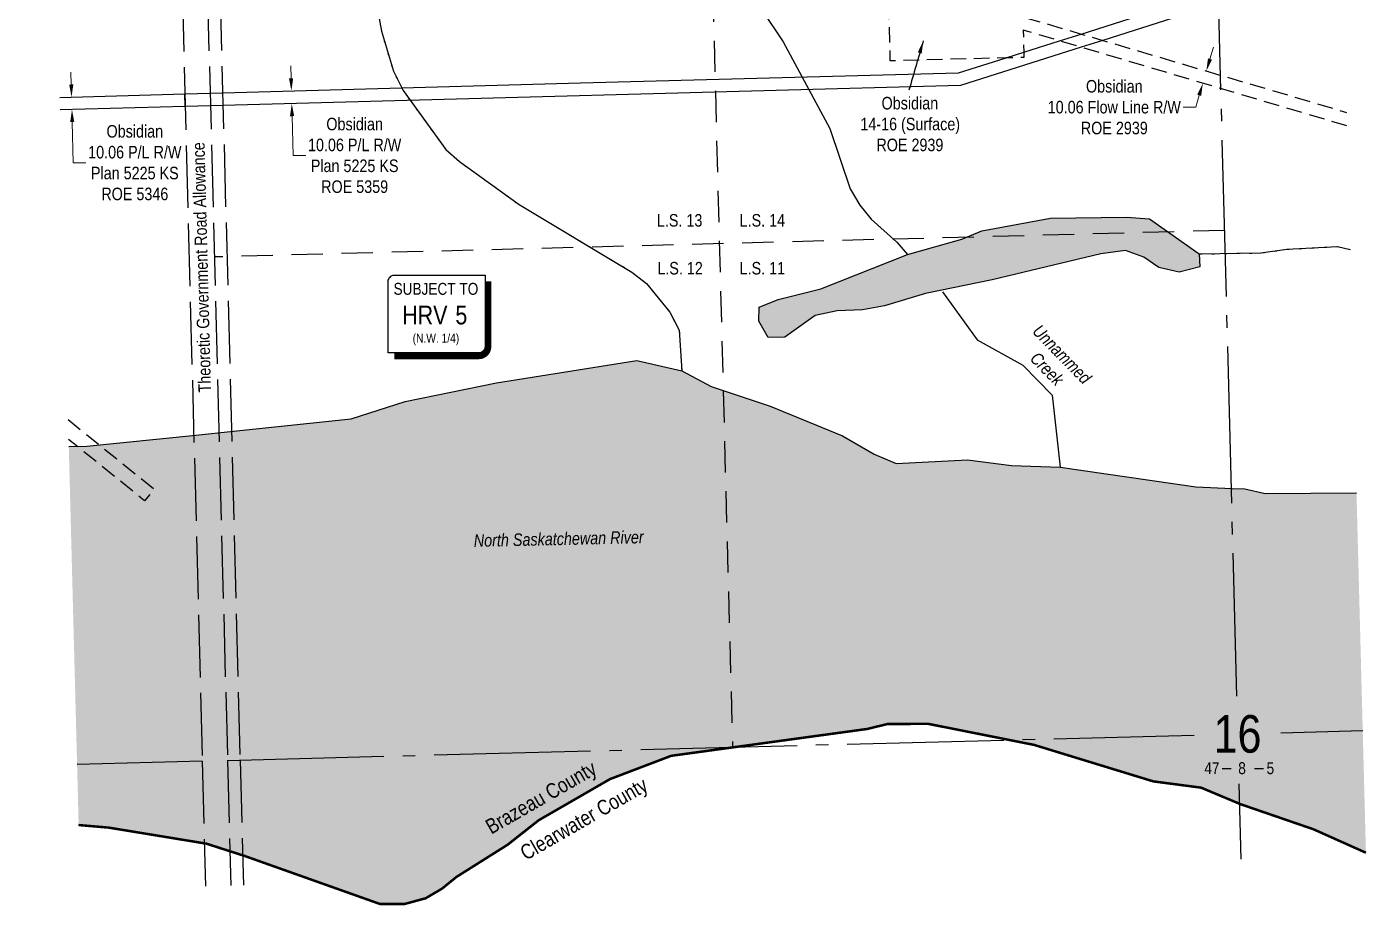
# Model space of a CAD drawing. Extents: x 624524 to 627512, y 5879835 to 5882790.
# Drawn here: x 625647 to 626717, y 5879835 to 5880536 of the extents above; entities that cross this region are included whole.
import ezdxf
from ezdxf.enums import TextEntityAlignment as Align

# ---------------------------------------------------------------- set-up
doc = ezdxf.new("R2010")
doc.units = 0
doc.header["$LTSCALE"] = 5
doc.header["$PDSIZE"] = 0.5
for name, pattern in [('BORDER2', [22.225, 6.35, -3.175, 6.35, -3.175, 0, -3.175]), ('foc-ACCESSROAD', [3.75, 2.5, -1.25]), ('foc-FLOWLINE', [3.75, 2.5, -1.25]), ('foc-LSD', [8, 5, -3]), ('foc-QUARTERLINE', [33, 25, -3, 2, -3]), ('foc-UNSURVEYED', [12.5, 10, -2.5]), ('foc-WHEELTRACKS', [2, 0.4, -1.6])]:
    doc.linetypes.add(name, pattern=pattern)
doc.layers.get('Defpoints').update_dxf_attribs({"color": 9})
for name, color, linetype in [('10', 1, 'Continuous'), ('9', 3, 'Continuous'), ('C-RW', 13, 'Continuous'), ('C-WS', 13, 'foc-ACCESSROAD'), ('CG-NOTES', 7, 'Continuous'), ('CTW', 7, 'Continuous'), ('F-EZE', 190, 'foc-FLOWLINE'), ('L-33', 7, 'Continuous'), ('L-QSEC', 8, 'foc-QUARTERLINE'), ('L-ROAD-T', 7, 'Continuous'), ('L-SECLBL', 7, 'Continuous'), ('L-SECTION-LSD', 7, 'foc-LSD'), ('L-USEC', 7, 'foc-UNSURVEYED'), ('T-WATER', 160, 'Continuous'), ('T-WATER-H', 133, 'Continuous'), ('T-WATER-P3', 160, 'foc-WHEELTRACKS'), ('T-WATER-T', 170, 'Continuous')]:
    doc.layers.add(name, color=color, linetype=linetype)
doc.layers.add('AS-COUNTY', color=7, linetype='BORDER2', lineweight=60, true_color=0xcc33ff)
for name, color, linetype, lineweight in [('C-AR-T', 13, 'Continuous', 9), ('C-FLOWLINE-T', 13, 'Continuous', 9), ('C-WS-T', 13, 'Continuous', 9)]:
    doc.layers.add(name, color=color, linetype=linetype, lineweight=lineweight)
doc.styles.add('100L', font='ARIALN.TTF', dxfattribs={"height": 11})
doc.styles.add('240', font='ARIALN.TTF', dxfattribs={"height": 30})
doc.styles.add('80CG', font='ARIALN.TTF', dxfattribs={"height": 10})
doc.styles.add('80L', font='ARIALN.TTF', dxfattribs={"height": 10})
doc.styles.add('foc-LtypeFont', font='ARIALN.TTF', dxfattribs={"height": 7.35})
doc.styles.add('HRV', font='ARIALN.TTF', dxfattribs={"height": 3})
doc.styles.add('SIMPLEX', font='ARIALN.TTF')
doc.linetypes.add('foc-TOPO-flowdirection-NOLINE', pattern='A,0,[">",foc-LtypeFont,S=0.3,R=0,X=0,Y=-0.945],-20,[">",foc-LtypeFont,S=0.3,R=0,X=0,Y=-0.945],0', length=20)
doc.dimstyles.new('Compass 5 000', dxfattribs={"dimscale": 5, "dimtxt": 9, "dimasz": 2, "dimexe": 0.2, "dimexo": 0.0625, "dimgap": 0.5, "dimtad": 0, "dimtih": 1, "dimtoh": 1, "dimzin": 0, "dimdsep": 46, "dimtxsty": '80CG', "dimcen": 0.1, "dimse1": 1, "dimse2": 1, "dimclrd": 256, "dimclrt": 256, "dimaunit": 1, "dimadec": 4, "dimazin": 0, "dimtfac": 0.06, "dimtofl": 0, "dimtmove": 0, "dimatfit": 1, "dimfxl": 0.2, "dimtolj": 1, "dimtzin": 0, "dimlwd": -1, "dimarcsym": 0})

# ---------------------------------------------------------------- blocks, each defined once
blk = doc.blocks.new('L-SECLBL')
at = {"layer": '9', "color": 7}
for p, q in [((-5.1, -27.8), (-12.3, -27.8)), ((20.7, -27.8), (13.5, -27.8))]:
    blk.add_line(p, q, dxfattribs=at)
at = {"layer": '10', "color": 2, "style": 'SIMPLEX'}
blk.add_attdef('SEC', text='', height=30, dxfattribs=at).set_placement((0, 0), align=Align.MIDDLE)
at = {"layer": '10', "color": 5, "style": '80L'}
blk.add_attdef('TWP', text='', height=9.5, dxfattribs=at).set_placement((-14.4, -27.4), align=Align.MIDDLE_RIGHT)
blk.add_attdef('RGE', text='', height=9.5, dxfattribs=at).set_placement((3.6, -27.4), align=Align.MIDDLE_CENTER)
blk.add_attdef('MER', text='', height=9.5, dxfattribs=at).set_placement((23.2, -27.4), align=Align.MIDDLE_LEFT)
blk = doc.blocks.new('HRV')
blk.add_lwpolyline([(-35.1, 31.6), (37.2, 31.6), (37.2, -25.5, -0.414214), (32.2, -30.5), (-40.1, -30.5), (-40.1, 26.6, -0.414214)], format="xyb", close=True)
at = {"const_width": 5, "flags": 128}
blk.add_lwpolyline([(-35.1, -33), (32.2, -33, 0.414214), (39.7, -25.5), (39.7, 26.6)], format="xyb", dxfattribs=at)
at = {"style": '80L'}
blk.add_text('SUBJECT TO', height=9.5, dxfattribs=at).set_placement((-2, 13.1), align=Align.BOTTOM_CENTER)
blk.add_attdef('(N.W.1/4 00)', text='', height=7.12, dxfattribs=at).set_placement((-2, -24.4), align=Align.BOTTOM_CENTER)
at = {"layer": 'CTW', "color": 3, "style": 'HRV'}
blk.add_text('HRV', height=15, dxfattribs=at).set_placement((-10.9, -0.2), align=Align.MIDDLE_CENTER)
blk.add_attdef('0', text='', height=15, dxfattribs=at).set_placement((18.3, -0.2), align=Align.MIDDLE_CENTER)
blk = doc.blocks.new('*D635')
at = {"layer": 'C-AR-T', "transparency": 16777216}
for p, q in [((625857.8, 5880495), (625857.6, 5880505)), ((625858.6, 5880464.8), (625859.5, 5880433.4)), ((625859.5, 5880433.4), (625869.5, 5880433.4))]:
    blk.add_line(p, q, dxfattribs=at)
for points in [[(625859.5, 5880495), (625856.2, 5880494.9), (625858.1, 5880485)], [(625860.3, 5880464.8), (625857, 5880464.7), (625858.4, 5880474.8)]]:
    blk.add_solid(points, dxfattribs=at)
at = {"layer": 'Defpoints', "color": 0, "transparency": 16777216}
for p in [(626126.6, 5880492.3), (626126.9, 5880482.1), (625858.4, 5880474.8)]:
    blk.add_point(p, dxfattribs=at)
at = {"layer": 'C-AR-T', "transparency": 16777216, "insert": (625908.6, 5880433.4), "char_height": 10, "attachment_point": 5, "style": '80CG'}
blk.add_mtext('\\A1;Obsidian\\P10.06 P/L R/W\\PPlan 5225 KS\\PROE 5359', dxfattribs=at)
blk = doc.blocks.new('*D666')
at = {"layer": 'C-FLOWLINE-T', "transparency": 16777216}
for p, q in [((626591.5, 5880510.4), (626594.3, 5880520)), ((626582.9, 5880481.5), (626580.1, 5880471.9)), ((626580.1, 5880471.9), (626570.1, 5880471.9))]:
    blk.add_line(p, q, dxfattribs=at)
for points in [[(626589.9, 5880510.9), (626593.1, 5880509.9), (626588.6, 5880500.8)], [(626581.3, 5880482), (626584.5, 5880481), (626585.8, 5880491.1)]]:
    blk.add_solid(points, dxfattribs=at)
at = {"layer": 'Defpoints', "color": 0, "transparency": 16777216}
for p in [(626556, 5880510.4), (626553.2, 5880500.7), (626585.8, 5880491.1)]:
    blk.add_point(p, dxfattribs=at)
at = {"layer": 'C-FLOWLINE-T', "transparency": 16777216, "insert": (626515.1, 5880471.9), "char_height": 10, "attachment_point": 5, "style": '80CG'}
blk.add_mtext('\\A1;Obsidian\\P10.06 Flow Line R/W\\PROE 2939', dxfattribs=at)
blk = doc.blocks.new('*D687')
at = {"layer": 'C-AR-T', "transparency": 16777216}
for p, q in [((625682.3, 5880490), (625682.1, 5880500)), ((625683.2, 5880460), (625684, 5880427.6)), ((625684, 5880427.6), (625694, 5880427.6))]:
    blk.add_line(p, q, dxfattribs=at)
for points in [[(625684, 5880490.1), (625680.7, 5880490), (625682.6, 5880480)], [(625684.8, 5880460), (625681.5, 5880460), (625682.9, 5880470)]]:
    blk.add_solid(points, dxfattribs=at)
at = {"layer": 'Defpoints', "color": 0, "transparency": 16777216}
for p in [(625686.8, 5880480.2), (625682.9, 5880470), (625687.1, 5880470.1)]:
    blk.add_point(p, dxfattribs=at)
at = {"layer": 'C-AR-T', "transparency": 16777216, "insert": (625733.1, 5880427.6), "char_height": 10, "attachment_point": 5, "style": '80CG'}
blk.add_mtext('\\A1;Obsidian\\P10.06 P/L R/W\\PPlan 5225 KS\\PROE 5346', dxfattribs=at)

msp = doc.modelspace()

# ---------------------------------------------------------------- hatches: boundary and pattern name
at = {"layer": 'T-WATER-H'}
h = msp.add_hatch(color=256, dxfattribs=at)
h.dxf.hatch_style = 1
h.paths.add_polyline_path([(626252.134, 5880288.288), (626238.856, 5880288.087), (626231.399, 5880300.98), (626231.436, 5880312.176), (626246.685, 5880318.451), (626280.876, 5880326.814), (626350.12, 5880354.148), (626393.274, 5880366.537), (626409.289, 5880373.072), (626464.276, 5880383.281), (626524.776, 5880383.997), (626543.335, 5880382.798), (626582.978, 5880354.684), (626583.274, 5880344.329), (626566.834, 5880340.164), (626550.644, 5880343.872), (626538.734, 5880352.11), (626524.048, 5880357.408), (626504.405, 5880354.821), (626417.557, 5880333.935), (626364.432, 5880323.245), (626331.598, 5880313.252), (626313.936, 5880310.127), (626293.827, 5880309.255), (626276.179, 5880305.653)])
h = msp.add_hatch(color=256, dxfattribs=at)
h.dxf.hatch_style = 1
h.paths.add_polyline_path([(626333.801, 5879979.258), (626317.989, 5879975.371), (626211.534, 5879960.783), (626161.328, 5879953.903), (626112.528, 5879935.328), (626055.575, 5879902.465), (626030.72, 5879882.879), (625989.741, 5879857.067), (625978.393, 5879847.826), (625965.252, 5879840.12), (625948.635, 5879835.603), (625928.729, 5879835.594), (625820.61, 5879873.973), (625790.174, 5879883.761), (625712.137, 5879896.57), (625688.26, 5879898.611), (625680.38, 5880201.018), (625694.769, 5880201.13), (625781.79, 5880210.121), (625811.895, 5880213.229), (625905.833, 5880222.934), (625948.808, 5880236.851), (626021.776, 5880251.799), (626133.78, 5880269.592), (626169.782, 5880261.334), (626193.296, 5880248.809), (626240.261, 5880233.276), (626298.192, 5880209.445), (626323.481, 5880194.783), (626341.028, 5880187.419), (626398.019, 5880190.416), (626433.003, 5880185.64), (626471.936, 5880184.428), (626580.318, 5880168.822), (626609.319, 5880167.519), (626619.262, 5880167.074), (626635.573, 5880163.37), (626708.481, 5880163.962), (626716.01, 5879876.482), (626674.137, 5879895.223), (626615.884, 5879915.262), (626584.431, 5879928.46), (626546.164, 5879933.502), (626482.104, 5879953.119), (626450.974, 5879962.647), (626431.363, 5879966.545), (626366.327, 5879979.471)])

# ---------------------------------------------------------------- linework, layer by layer
at = {"layer": 'AS-COUNTY', "const_width": 2, "flags": 128}
msp.add_lwpolyline([(626716.01, 5879876.482), (626674.137, 5879895.223), (626615.884, 5879915.262), (626584.431, 5879928.46), (626546.164, 5879933.502), (626482.104, 5879953.119), (626450.974, 5879962.647), (626431.363, 5879966.545), (626366.327, 5879979.471), (626333.801, 5879979.258), (626317.989, 5879975.371), (626211.534, 5879960.783), (626161.328, 5879953.903), (626112.528, 5879935.328), (626055.575, 5879902.465), (626030.72, 5879882.879), (625989.741, 5879857.067), (625978.393, 5879847.826), (625965.252, 5879840.12), (625948.635, 5879835.603), (625928.729, 5879835.594), (625820.61, 5879873.973), (625790.174, 5879883.761), (625712.137, 5879896.57), (625688.26, 5879898.611)], dxfattribs=at)
at = {"layer": 'C-RW'}
msp.add_lwpolyline([(626598.238, 5880553.744), (626598.501, 5880543.693), (626561.853, 5880542.997), (626505.903, 5880525.258), (626488.667, 5880519.794), (626392.343, 5880489.257), (625803.495, 5880473.27), (625773.341, 5880472.451), (625773.079, 5880482.503), (625803.233, 5880483.341), (626088.804, 5880491.268), (626390.654, 5880499.27), (626428.716, 5880511.336), (626442.853, 5880515.817), (626471.451, 5880524.883), (626488.688, 5880530.348), (626560.206, 5880553.021), (626598.238, 5880553.744)], close=True, dxfattribs=at)
msp.add_lwpolyline([(625673.115, 5880479.789), (625773.079, 5880482.503), (625773.341, 5880472.451), (625673.377, 5880469.737)], dxfattribs=at)
at = {"layer": 'C-WS', "flags": 128}
for points in [[(626700.803, 5880457.086), (626599.989, 5880486.887), (626488.667, 5880519.794), (626471.451, 5880524.883), (626442.398, 5880533.472), (626442.853, 5880515.817), (626442.958, 5880511.703), (626428.716, 5880511.336), (626336.25, 5880508.954), (626333.499, 5880615.718), (626386.855, 5880617.036), (626384.655, 5880706.095), (626384.326, 5880719.411), (626383.828, 5880739.514), (626485.509, 5880739.593), (626505.648, 5880739.608), (626542.275, 5880739.637), (626558.456, 5880739.65), (626584.954, 5880739.67), (626593.357, 5880740.077), (626598.887, 5880740.344), (626604.877, 5880740.634), (626615.4, 5880741.142), (626641.076, 5880742.383), (626666.502, 5880742.566), (626693.315, 5880742.993)], [(626695.26, 5880668.723), (626683.728, 5880679.373), (626632.053, 5880711.473), (626617.57, 5880720.47), (626609.155, 5880725.697), (626604.751, 5880728.434), (626593.681, 5880727.697), (626584.53, 5880727.481), (626562.807, 5880727.41), (626546.641, 5880727.356), (626396.227, 5880726.864), (626396.421, 5880719.338), (626396.679, 5880709.33), (626399.049, 5880617.35), (626410.205, 5880617.638), (626422.387, 5880617.952), (626440.209, 5880618.412), (626442.123, 5880544.112), (626488.688, 5880530.348), (626505.903, 5880525.258), (626599.71, 5880497.53), (626700.525, 5880467.729)]]:
    msp.add_lwpolyline(points, dxfattribs=at)
at = {"layer": 'F-EZE', "flags": 128}
msp.add_lwpolyline([(625679.823, 5880222.376), (625748.476, 5880166.957), (625740.932, 5880157.614), (625680.234, 5880206.612)], dxfattribs=at)
at = {"layer": 'L-QSEC'}
for p, q in [((626592.428, 5880775.561), (626612.704, 5880001.416)), ((625807.073, 5879950.239), (626578.741, 5879970.521))]:
    msp.add_line(p, q, dxfattribs=at)
at = {"layer": 'L-QSEC', "flags": 128}
for points in [[(626647.987, 5879972.341), (626713.454, 5879974.062)], [(625786.963, 5879949.718), (625686.997, 5879947.078)], [(626614.537, 5879931.45), (626616.113, 5879871.259)]]:
    msp.add_lwpolyline(points, dxfattribs=at)
at = {"layer": 'L-SECTION-LSD'}
for p, q in [((626189.273, 5880764.959), (626210.281, 5879960.837)), ((626602.959, 5880373.498), (625796.596, 5880352.297))]:
    msp.add_line(p, q, dxfattribs=at)
at = {"layer": 'L-USEC', "flags": 128}
for points in [[(625766.009, 5880753.828), (625786.963, 5879949.718)], [(625786.119, 5880754.352), (625807.073, 5879950.242)], [(625796.179, 5880754.614), (625817.132, 5879950.504)], [(625786.963, 5879949.717), (625789.568, 5879849.753)], [(625807.073, 5879950.239), (625809.678, 5879850.277)], [(625817.132, 5879950.504), (625819.737, 5879850.538)]]:
    msp.add_lwpolyline(points, dxfattribs=at)
at = {"layer": 'T-WATER', "linetype": 'foc-TOPO-flowdirection-NOLINE', "flags": 128}
for points in [[(625646.857, 5881487.433), (625649.395, 5881482.759), (625692.287, 5881415.503), (625726.346, 5881386.672), (625753.421, 5881370.832), (625770.686, 5881367.093), (625786.518, 5881371.814), (625815.167, 5881374.936), (625825.303, 5881364.936), (625842.226, 5881342.588), (625852.226, 5881311.903), (625893.344, 5881249.996), (625924.17, 5881193.492), (625944.635, 5881170.401), (625970.229, 5881133.166), (625991.234, 5881111.468), (626001.011, 5881098.771), (626008.722, 5881084.079), (626038.857, 5881005.854), (626065.771, 5880971.177), (626072.233, 5880956.491), (626066.71, 5880923.718), (626071.042, 5880907.215), (626078.371, 5880891.794), (626095.34, 5880866.946), (626117.719, 5880847.869), (626123.071, 5880834.089), (626112.774, 5880823.939), (626100.231, 5880816.14), (626089.153, 5880806.134), (626088.766, 5880789.968), (626097.42, 5880776.986), (626117.76, 5880754.008), (626133.624, 5880727.087), (626152.741, 5880704.833), (626161.452, 5880691.972), (626175.824, 5880664.987), (626193.734, 5880640.418), (626215.353, 5880595.742), (626234.014, 5880549.154), (626250.748, 5880524.117), (626288.066, 5880454.839), (626304.106, 5880406.828), (626311.817, 5880393.627), (626321.052, 5880382.455), (626341.393, 5880364.149), (626350.12, 5880354.148)], [(626377.891, 5880324.386), (626405.676, 5880286.027), (626442.084, 5880265.931), (626465.563, 5880241.956), (626471.936, 5880184.428)]]:
    msp.add_lwpolyline(points, dxfattribs=at)
at = {"layer": 'T-WATER', "flags": 128}
for points in [[(626234.014, 5880549.154), (626250.748, 5880524.117), (626288.066, 5880454.839), (626304.106, 5880406.828), (626311.817, 5880393.627), (626321.052, 5880382.455), (626341.393, 5880364.149), (626350.12, 5880354.148)], [(626377.891, 5880324.386), (626405.676, 5880286.027), (626442.084, 5880265.931), (626465.563, 5880241.956), (626471.936, 5880184.428)]]:
    msp.add_lwpolyline(points, dxfattribs=at)
at = {"layer": 'T-WATER'}
msp.add_lwpolyline([(626252.134, 5880288.288), (626238.856, 5880288.087), (626231.399, 5880300.98), (626231.436, 5880312.176), (626246.685, 5880318.451), (626280.876, 5880326.814), (626350.12, 5880354.148), (626393.274, 5880366.537), (626409.289, 5880373.072), (626464.276, 5880383.281), (626524.776, 5880383.997), (626543.335, 5880382.798), (626582.978, 5880354.684), (626583.274, 5880344.329), (626566.834, 5880340.164), (626550.644, 5880343.872), (626538.734, 5880352.11), (626524.048, 5880357.408), (626504.405, 5880354.821), (626417.557, 5880333.935), (626364.432, 5880323.245), (626331.598, 5880313.252), (626313.936, 5880310.127), (626293.827, 5880309.255), (626276.179, 5880305.653), (626252.134, 5880288.288)], close=True, dxfattribs=at)
for points in [[(625680.38, 5880201.018), (625694.769, 5880201.13), (625781.79, 5880210.121), (625811.895, 5880213.229), (625905.833, 5880222.934), (625948.808, 5880236.851), (626021.776, 5880251.799), (626133.78, 5880269.592), (626169.782, 5880261.334), (626193.296, 5880248.809), (626240.261, 5880233.276), (626298.192, 5880209.445), (626323.481, 5880194.783), (626341.028, 5880187.419), (626398.019, 5880190.416), (626433.003, 5880185.64), (626471.936, 5880184.428), (626580.318, 5880168.822), (626609.319, 5880167.519), (626619.262, 5880167.074), (626635.573, 5880163.37), (626708.481, 5880163.962)], [(626716.01, 5879876.482), (626674.137, 5879895.223), (626615.884, 5879915.262), (626584.431, 5879928.46), (626546.164, 5879933.502), (626482.104, 5879953.119), (626450.974, 5879962.647), (626431.363, 5879966.545), (626366.327, 5879979.471), (626333.801, 5879979.258), (626317.989, 5879975.371), (626211.534, 5879960.783), (626161.328, 5879953.903), (626112.528, 5879935.328), (626055.575, 5879902.465), (626030.72, 5879882.879), (625989.741, 5879857.067), (625978.393, 5879847.826), (625965.252, 5879840.12), (625948.635, 5879835.603), (625928.729, 5879835.594), (625820.61, 5879873.973), (625790.174, 5879883.761), (625712.137, 5879896.57), (625688.26, 5879898.611)]]:
    msp.add_lwpolyline(points, dxfattribs=at)
at = {"layer": 'T-WATER-P3', "flags": 128}
for points in [[(625661.24, 5880935.509), (625675.78, 5880919.697), (625703.19, 5880880.391), (625717.937, 5880853.125), (625768.29, 5880778.559), (625881.488, 5880658.497), (625889.898, 5880647.054), (625896.367, 5880630.878), (625901.059, 5880612.962), (625917.927, 5880584.712), (625923.724, 5880567.436), (625930.029, 5880532.6), (625939.549, 5880500.584), (625947.233, 5880485.236), (625981.351, 5880438.11), (625992.238, 5880428.677), (626039.828, 5880394.219), (626130.021, 5880340.231), (626141.49, 5880331.121), (626160.342, 5880308.201), (626167.74, 5880293.852), (626169.782, 5880261.334)], [(626582.978, 5880354.684), (626632.154, 5880355.612), (626652.982, 5880358.411), (626693.367, 5880360.577), (626703.388, 5880358.397)]]:
    msp.add_lwpolyline(points, dxfattribs=at)
at = {"layer": 'T-WATER-P3', "linetype": 'foc-TOPO-flowdirection-NOLINE', "flags": 128}
for points in [[(625661.24, 5880935.509), (625675.78, 5880919.697), (625703.19, 5880880.391), (625717.937, 5880853.125), (625768.29, 5880778.559), (625881.488, 5880658.497), (625889.898, 5880647.054), (625896.367, 5880630.878), (625901.059, 5880612.962), (625917.927, 5880584.712), (625923.724, 5880567.436), (625930.029, 5880532.6), (625939.549, 5880500.584), (625947.233, 5880485.236), (625981.351, 5880438.11), (625992.238, 5880428.677), (626039.828, 5880394.219), (626130.021, 5880340.231), (626141.49, 5880331.121), (626160.342, 5880308.201), (626167.74, 5880293.852), (626169.782, 5880261.334)], [(626582.978, 5880354.684), (626632.154, 5880355.612), (626652.982, 5880358.411), (626693.367, 5880360.577), (626703.388, 5880358.397)]]:
    msp.add_lwpolyline(points, dxfattribs=at)

# ---------------------------------------------------------------- block references
at = {"layer": 'CG-NOTES'}
msp.add_blockref('HRV', (625975.499, 5880306.162), dxfattribs=at).add_auto_attribs({'(N.W.1/4 00)': '(N.W. 1/4)', '0': '5'})
at = {"layer": 'L-SECLBL', "color": 4}
msp.add_blockref('L-SECLBL', (626613.489, 5879971.435), dxfattribs=at).add_auto_attribs({'SEC': '16', 'TWP': '47', 'RGE': '8', 'MER': '5'})

# ---------------------------------------------------------------- texts
at = {"layer": 'C-WS-T', "insert": (626311.713, 5880480.142), "char_height": 10, "attachment_point": 1, "style": '80L'}
msp.add_mtext_dynamic_manual_height_columns('\\pi17.581;Obsidian\\P\\pi0.66392;14-16 (Surface)\\P\\pi13.45;ROE 2939', width=78.99495, gutter_width=50, heights=[0], dxfattribs=at)
at = {"layer": 'L-33', "color": 200, "linetype": 'Continuous', "true_color": 0xcc33ff, "char_height": 12, "attachment_point": 5, "rotation": 29.985722, "style": '240'}
for s, width, insert in [('Brazeau County', 98.57566, (626058.244, 5879919.181)), ('Clearwater County', 113.82532, (626092.497, 5879902.061))]:
    msp.add_mtext_dynamic_manual_height_columns(s, width=width, gutter_width=45, heights=[0], dxfattribs=dict(at, insert=insert))
at = {"layer": 'L-ROAD-T', "style": '80L'}
msp.add_text('Theoretic Government Road Allowance', height=10, rotation=91.492698, dxfattribs=at).set_placement((625786.363, 5880343.989), align=Align.MIDDLE_CENTER)
at = {"layer": 'T-WATER-T', "insert": (626457.709, 5880297.703), "char_height": 10, "attachment_point": 1, "rotation": 314.401153, "style": '80L'}
msp.add_mtext_dynamic_manual_height_columns('\\pi-2.1583;{\\fArial Narrow|b0|i1|c0|p34;Unnammed\\P\\pi12.108;Creek}', width=54.33955, gutter_width=50, heights=[0], dxfattribs=at)
at = {"layer": 'T-WATER-T', "linetype": 'Continuous', "insert": (626071.52, 5880127.141), "char_height": 10, "attachment_point": 5, "rotation": 1.238085, "style": '240'}
msp.add_mtext_dynamic_manual_height_columns('{\\fArial Narrow|b0|i1|c0|p34;North Saskatchewan River}', width=136.70982, gutter_width=45, heights=[0], dxfattribs=at)

# ---------------------------------------------------------------- dimensions: what is measured, and where the dimension line sits
at = {"layer": 'C-AR-T'}
dim = msp.add_linear_dim(base=(625858.373, 5880474.76), p1=(626126.611, 5880492.27), p2=(626126.888, 5880482.05), angle=271.555205, text='Obsidian\\P10.06 P/L R/W\\PPlan 5225 KS\\PROE 5359', dimstyle='Compass 5 000', dxfattribs=at)
dim.commit()
dim.dimension.update_dxf_attribs({"geometry": '*D635', "text_midpoint": (625908.582, 5880433.401), "dimtype": 161})
at = {"layer": 'C-AR-T', "color": 1}
dim = msp.add_linear_dim(base=(625682.894, 5880469.995), p1=(625686.793, 5880480.16), p2=(625687.066, 5880470.108), angle=271.555582, text='Obsidian\\P10.06 P/L R/W\\PPlan 5225 KS\\PROE 5346', dimstyle='Compass 5 000', dxfattribs=at)
dim.commit()
dim.dimension.update_dxf_attribs({"geometry": '*D687', "text_midpoint": (625733.131, 5880427.599), "dimtype": 161})
at = {"layer": 'C-FLOWLINE-T', "color": 6}
dim = msp.add_linear_dim(base=(626585.754, 5880491.095), p1=(626556.033, 5880510.44), p2=(626553.162, 5880500.729), angle=253.532495, text='Obsidian\\P10.06 Flow Line R/W\\PROE 2939', dimstyle='Compass 5 000', dxfattribs=at)
dim.commit()
dim.dimension.update_dxf_attribs({"geometry": '*D666', "text_midpoint": (626515.085, 5880471.916), "dimtype": 161})

# ---------------------------------------------------------------- leaders
at = {"layer": 'C-FLOWLINE-T', "path_type": 1}
msp.add_leader([(626362.587, 5880524.859), (626351.111, 5880485.484)], dimstyle='Compass 5 000', override={"dimgap": 0.5, "dimtad": 0}, dxfattribs=at)

# ---------------------------------------------------------------- next in the draw order: texts
at = {"layer": 'L-SECTION-LSD', "attachment_point": 1, "style": '100L', "bg_fill": 3, "box_fill_scale": 1.5, "bg_fill_color": 256, "bg_fill_transparency": 0}
for s, width, insert, char_height in [('\\pi1.9005;L.S. 13', 36.83422, (626148.041, 5880386.584), 9.99664), ('L.S. 14', 36.9982, (626215.978, 5880386.584), 9.9966), ('\\pi2.2394;L.S. 12', 37.11172, (626148.041, 5880348.312), 9.99664), ('L.S. 11', 36.4495, (626215.978, 5880348.312), 9.9966)]:
    msp.add_mtext_dynamic_manual_height_columns(s, width=width, gutter_width=55, heights=[0], dxfattribs=dict(at, insert=insert, char_height=char_height))

doc.saveas('drawing.dxf')
